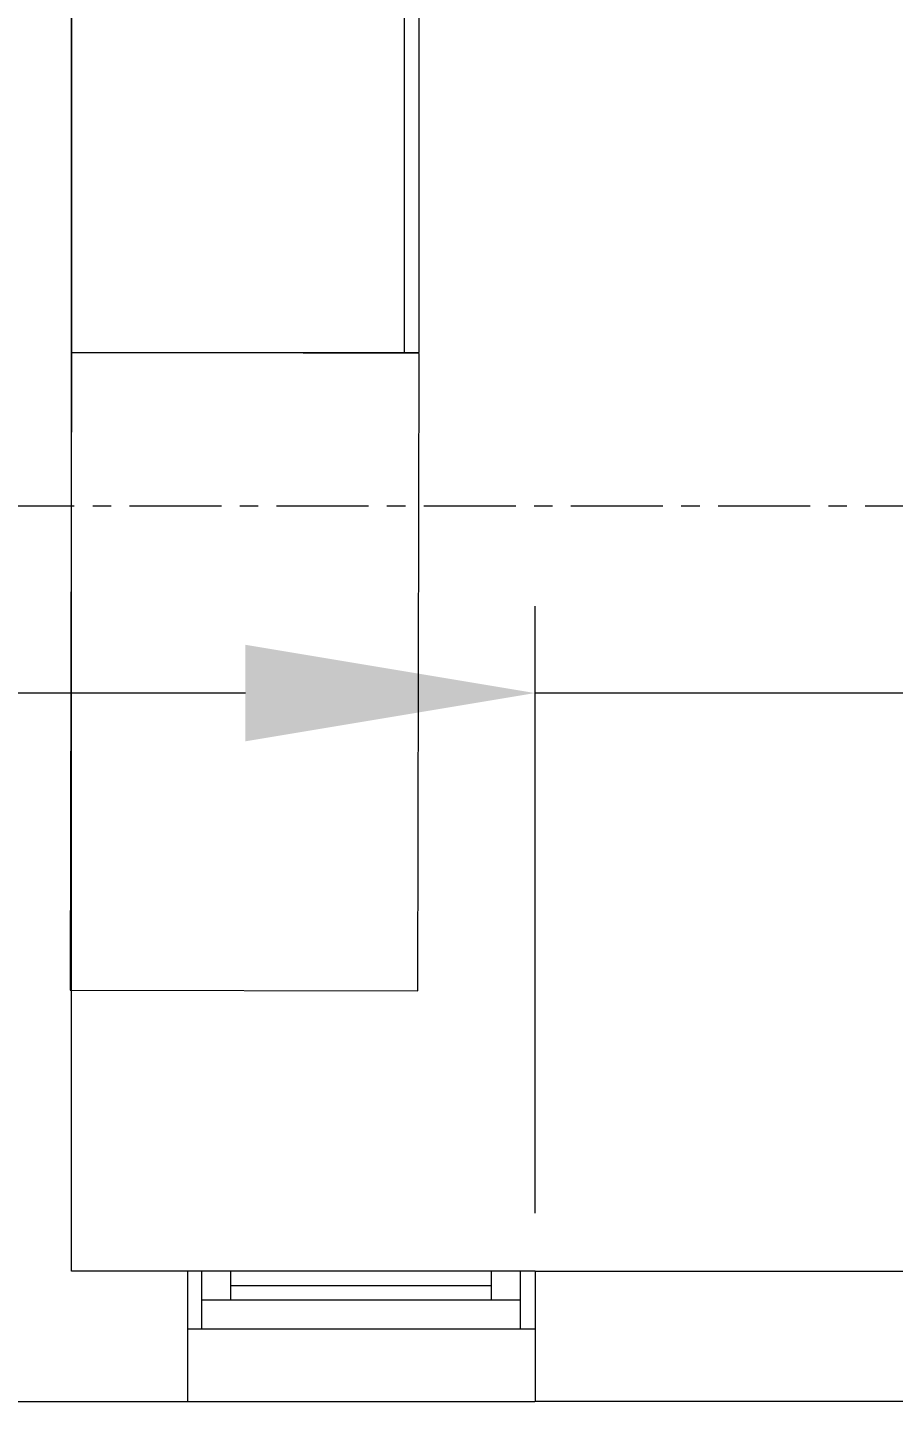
# Model space of a CAD drawing. Header units: millimetres. Extents: x 26027 to 581921, y 7230 to 233891.
# Drawn here: x 507798 to 509293, y 126400 to 128771 of the extents above; entities that cross this region are included whole.
import ezdxf

# ---------------------------------------------------------------- set-up
doc = ezdxf.new("R2010")
doc.units = ezdxf.units.MM
doc.header["$LTSCALE"] = 5
doc.linetypes.add('CENTER', pattern=[50.8, 31.75, -6.35, 6.35, -6.35])
doc.linetypes.add('HIDDEN2', pattern=[0.1875, 0.125, -0.0625])
doc.layers.get('DEFPOINTS').update_dxf_attribs({"color": 252})
for name, color, linetype, lineweight in [('Aluminum', 252, 'Continuous', 5), ('Medical Equipment and Furniture', 252, 'Continuous', 0), ('Medical Equipment and Furniture1', 252, 'Continuous', 5), ('Medical Equipment and Furniture2', 252, 'Continuous', 13), ('Proj', 252, 'HIDDEN2', 5), ('Walls', 252, 'Continuous', 5)]:
    doc.layers.add(name, color=color, linetype=linetype, lineweight=lineweight)
doc.layers.add('axes', color=252, linetype='Continuous')
doc.styles.add('Dimension', font='verdana.ttf')
doc.dimstyles.new('D500', dxfattribs={"dimtxt": 650, "dimasz": 500, "dimexe": 150, "dimexo": 100, "dimgap": 250, "dimtad": 1, "dimdec": 0, "dimtxsty": 'Dimension', "dimcen": 100, "dimdle": 150, "dimclrd": 250, "dimclre": 250, "dimclrt": 7, "dimadec": 0, "dimazin": 0, "dimtfac": 1, "dimtdec": 0, "dimtmove": 0, "dimatfit": 3, "dimfxl": 1, "dimlwd": 5, "dimlwe": 5, "dimarcsym": 0})

# ---------------------------------------------------------------- blocks, each defined once
blk = doc.blocks.new('CUPBOARD - GLASS TOP - LOCKABLE - 200x100x60')
at = {"layer": 'Medical Equipment and Furniture1'}
blk.add_line((283.1819, -205.0074, 0), (284.1819, -205.0074, 0), dxfattribs=at)
at = {"layer": 'Medical Equipment and Furniture1', "elevation": 0}
blk.add_lwpolyline([(284.1819, -204.4324), (283.1819, -204.4324), (283.1819, -205.0324), (284.1819, -205.0324)], close=True, dxfattribs=at)
blk = doc.blocks.new('*D503')
at = {"layer": 'DEFPOINTS', "color": 0, "transparency": 16777216}
for p in [(509333.8, 127680.3), (508673.8, 127622.8), (508673.8, 126625.3, 0)]:
    blk.add_point(p, dxfattribs=at)
at = {"layer": 'Medical Equipment and Furniture2', "color": 250, "linetype": 'Continuous', "lineweight": 5, "transparency": 16777216}
for p, q in [((508673.8, 126725.3), (508673.8, 127772.8)), ((508173.8, 127622.8), (505587.4, 127622.8)), ((509333.8, 127622.8), (508673.8, 127622.8)), ((509833.8, 127622.8), (510333.8, 127622.8)), ((509333.8, 127580.3), (509333.8, 127472.8))]:
    blk.add_line(p, q, dxfattribs=at)
at = {"layer": 'Medical Equipment and Furniture2', "color": 250, "transparency": 16777216}
for points in [[(508173.8, 127706.1), (508173.8, 127539.5), (508673.8, 127622.8)], [(509833.8, 127706.1), (509833.8, 127539.5), (509333.8, 127622.8)]]:
    blk.add_solid(points, dxfattribs=at)
at = {"layer": 'Medical Equipment and Furniture2', "color": 7, "lineweight": 0, "transparency": 16777216, "insert": (506630.6, 128211.1), "char_height": 650, "attachment_point": 5, "style": 'Dimension'}
blk.add_mtext('660', dxfattribs=at)

msp = doc.modelspace()

# ---------------------------------------------------------------- linework, layer by layer
at = {"layer": 'Aluminum'}
for p, q in [((508673.8, 126625.3), (508073.8, 126625.3)), ((508098.8, 126525.3), (508098.8, 126625.3)), ((508148.8, 126575.3), (508148.8, 126625.3)), ((508598.8, 126575.3), (508598.8, 126625.3)), ((508648.8, 126525.3), (508648.8, 126625.3)), ((508148.8, 126600.3), (508598.8, 126600.3)), ((508648.8, 126575.3), (508098.8, 126575.3)), ((508673.8, 126525.3), (508073.8, 126525.3))]:
    msp.add_line(p, q, dxfattribs=at)
at = {"layer": 'axes', "linetype": 'CENTER', "lineweight": 0}
msp.add_line((581030.5, 127945.3, 2.4), (449113.3, 127945.3, 2.4), dxfattribs=at)
at = {"layer": 'Medical Equipment and Furniture', "elevation": 0}
msp.add_lwpolyline([(508473.8, 128209), (507873.8, 128210.3), (507871.5, 127110.3), (508471.5, 127109)], close=True, dxfattribs=at)
at = {"layer": 'Proj'}
msp.add_line((508073.8, 126400.3), (508673.8, 126400.3), dxfattribs=at)
at = {"layer": 'Walls'}
for p, q in [((507873.8, 126625.3), (507873.8, 133530.3)), ((508073.8, 126625.3), (507873.8, 126625.3)), ((508073.8, 126625.3), (508073.8, 126400.3)), ((508673.8, 126625.3), (508673.8, 126400.3)), ((508673.8, 126625.3), (510264.2, 126625.3)), ((507523.8, 126400.3), (508073.8, 126400.3)), ((510264.2, 126400.3), (508673.8, 126400.3))]:
    msp.add_line(p, q, dxfattribs=at)

# ---------------------------------------------------------------- block references
at = {"layer": 'Medical Equipment and Furniture', "xscale": 1000, "yscale": 1000, "zscale": 1000, "rotation": 90.00000000000001}
msp.add_blockref('CUPBOARD - GLASS TOP - LOCKABLE - 200x100x60', (303441.3, -154971.6, 0), dxfattribs=at)

# ---------------------------------------------------------------- dimensions: what is measured, and where the dimension line sits
at = {"layer": 'Medical Equipment and Furniture2', "lineweight": 0}
dim = msp.add_linear_dim(base=(508673.8, 127622.8, 0), p1=(509333.8, 127680.3, 0), p2=(508673.8, 126625.3), dimstyle='D500', dxfattribs=at)
dim.commit()
dim.dimension.update_dxf_attribs({"geometry": '*D503', "text_midpoint": (506630.6, 128211.1, 0)})

doc.saveas('drawing.dxf')
